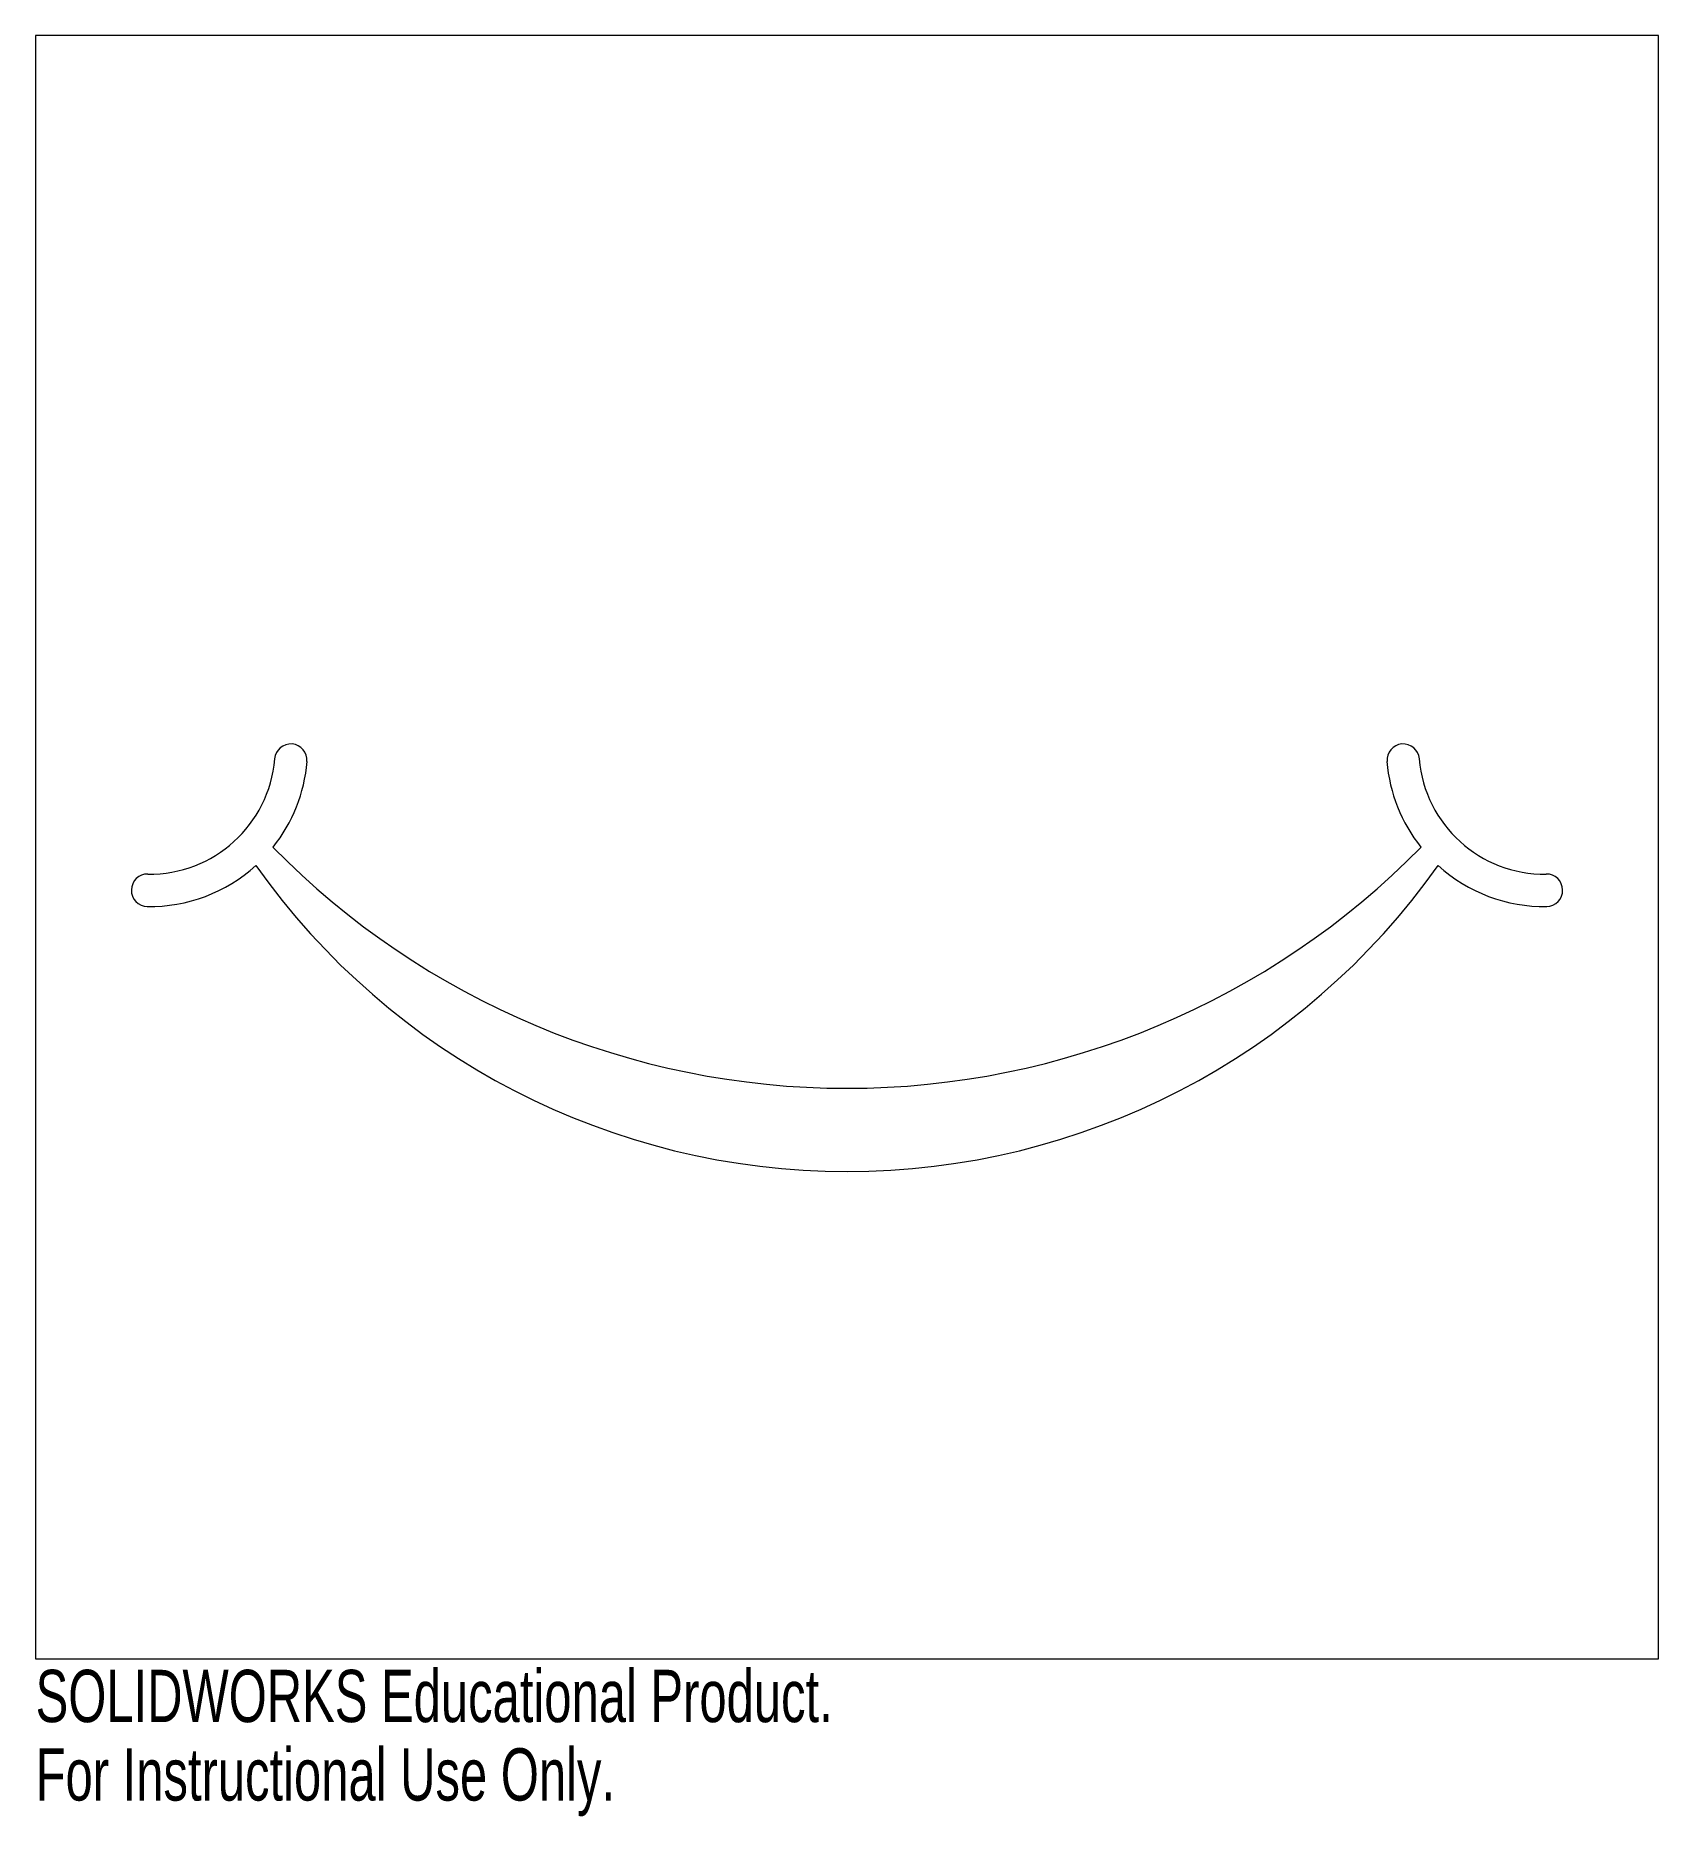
# Model space of a CAD drawing. Header units: millimetres. Extents: x -75 to 75, y -67 to 97.
import ezdxf

# ---------------------------------------------------------------- set-up
doc = ezdxf.new("R2010")
doc.units = ezdxf.units.MM
doc.styles.add('SLDTEXTSTYLE0', font='TXT', dxfattribs={"width": 0.7})

msp = doc.modelspace()

# ---------------------------------------------------------------- linework, layer by layer
at = {"color": 7, "linetype": 'Continuous', "lineweight": 15}
for p, q in [((75, 97.28), (-75, 97.28)), ((-75, 97.28), (-75, -52.72)), ((75, -52.72), (75, 97.28)), ((-75, -52.72), (75, -52.72))]:
    msp.add_line(p, q, dxfattribs=at)
for centre, radius, start, end in [((-51.41, 30.32), 1.5, 355.3222, 175.3222), ((51.41, 30.32), 1.5, 4.6778, 184.6778), ((-64.45, 31.38), 11.59, 269.1104, 355.3222), ((-64.45, 31.38), 14.59, 321.3603, 355.3222), ((64.45, 31.38), 14.59, 184.6778, 218.6397), ((64.45, 31.38), 11.59, 184.6778, 270.8896), ((0, 74.32), 74.32, 224.4467, 315.5533), ((-64.65, 18.3), 1.5, 89.1104, 269.1104), ((-64.45, 31.38), 14.59, 269.1104, 312.2163), ((0, 59.25), 66.94, 215.2838, 324.7162), ((64.45, 31.38), 14.59, 227.7837, 270.8896), ((64.65, 18.3), 1.5, 270.8896, 90.8896)]:
    msp.add_arc(centre, radius, start, end, dxfattribs=at)

# ---------------------------------------------------------------- texts
at = {"color": 7, "linetype": 'Continuous', "char_height": 4.8336, "attachment_point": 1, "style": 'SLDTEXTSTYLE0'}
for s, insert in [('SOLIDWORKS Educational Product.', (-75, -53.74)), ('For Instructional Use Only.', (-75, -60.99))]:
    msp.add_mtext(s, dxfattribs=dict(at, insert=insert))

doc.saveas('drawing.dxf')
